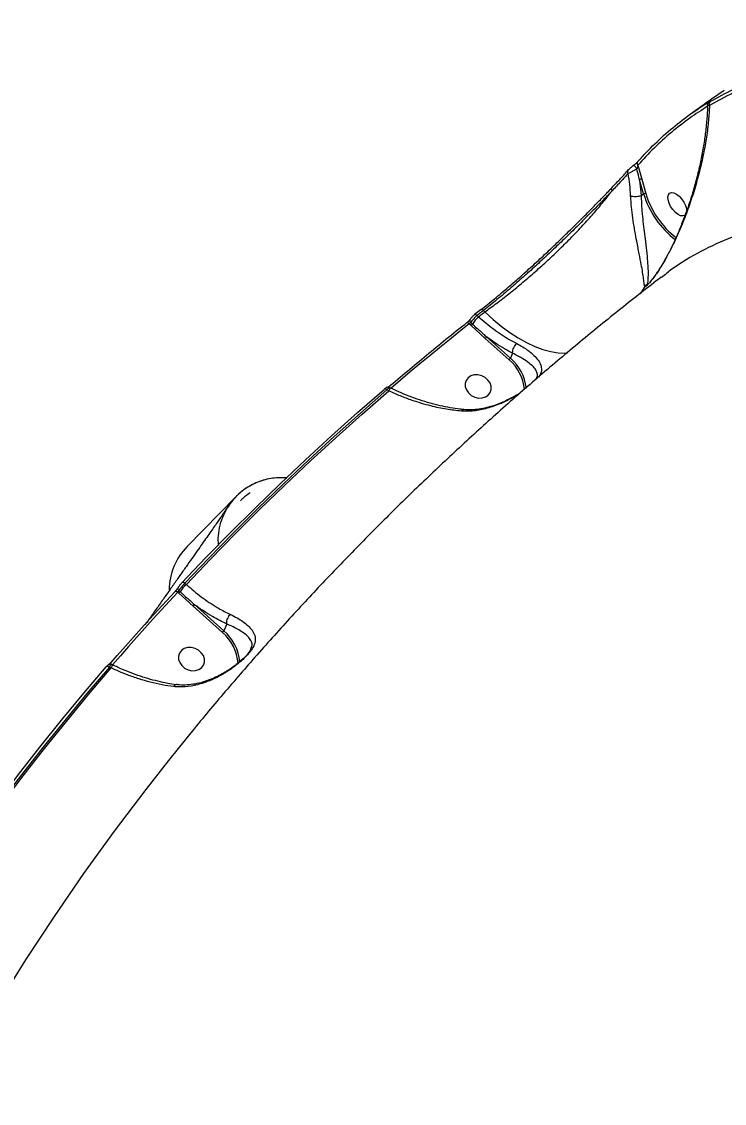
# Model space of a CAD drawing. Header units: millimetres. Extents: x -7245 to 6306, y -6696 to 5973.
# Drawn here: x 947.1 to 1181.7, y -1388.2 to -1027 of the extents above; entities that cross this region are included whole.
import ezdxf

# ---------------------------------------------------------------- set-up
doc = ezdxf.new("R2010")
doc.units = ezdxf.units.MM
for name, color, linetype in [('DIKOM_ОБЪЕКТ', 7, 'Continuous'), ('DIKOM_РАЗМЕР_ЗОНА', 7, 'Continuous'), ('DIKOM_РАЗМЕР_ОБЪЕКТА', 7, 'Continuous')]:
    doc.layers.add(name, color=color, linetype=linetype)
doc.styles.add('style1', font='arial.ttf', dxfattribs={"width": 0.8})
doc.dimstyles.new('1-50', dxfattribs={"dimtxt": 300, "dimasz": 200, "dimexe": 100, "dimexo": 0, "dimgap": 100, "dimtad": 1, "dimtxsty": 'style1', "dimcen": 200, "dimclrd": 7, "dimclre": 7, "dimclrt": 7, "dimadec": 1, "dimazin": 2, "dimtfac": 1, "dimtmove": 0, "dimatfit": 2, "dimfxl": 0, "dimlwd": 25, "dimlwe": 18, "dimarcsym": 0})

# ---------------------------------------------------------------- blocks, each defined once
blk = doc.blocks.new('*D10')
at = {"layer": 'Defpoints', "color": 0, "transparency": 16777216}
for p in [(-4365.71, 2792.53), (4306.16, 475.6), (4306.16, -5965.27)]:
    blk.add_point(p, dxfattribs=at)
at = {"layer": 'DIKOM_РАЗМЕР_ОБЪЕКТА', "color": 7, "lineweight": 18, "transparency": 16777216}
for p, q in [((-4365.71, 2792.53), (-4365.71, -6065.27)), ((4306.16, 475.6), (4306.16, -6065.27))]:
    blk.add_line(p, q, dxfattribs=at)
at = {"layer": 'DIKOM_РАЗМЕР_ОБЪЕКТА', "color": 7, "lineweight": 25, "transparency": 16777216}
blk.add_line((-4165.71, -5965.27), (4106.16, -5965.27), dxfattribs=at)
at = {"layer": 'DIKOM_РАЗМЕР_ОБЪЕКТА', "color": 7, "transparency": 16777216}
for points in [[(-4165.71, -5931.93), (-4165.71, -5998.6), (-4365.71, -5965.27)], [(4106.16, -5931.93), (4106.16, -5998.6), (4306.16, -5965.27)]]:
    blk.add_solid(points, dxfattribs=at)
at = {"layer": 'DIKOM_РАЗМЕР_ОБЪЕКТА', "color": 7, "transparency": 16777216, "insert": (-85.78, -5712.1), "char_height": 300, "attachment_point": 5, "style": 'style1'}
blk.add_mtext('8650', dxfattribs=at)
blk = doc.blocks.new('*D11')
at = {"layer": 'Defpoints', "color": 0, "transparency": 16777216}
for p in [(-3472.32, 4472.83), (-6199.73, -2928.86), (1850.21, -2928.86)]:
    blk.add_point(p, dxfattribs=at)
at = {"layer": 'DIKOM_РАЗМЕР_ОБЪЕКТА', "color": 7, "lineweight": 18, "transparency": 16777216}
for p, q in [((-3472.32, 4472.83), (-6299.73, 4472.83)), ((1850.21, -2928.86), (-6299.73, -2928.86))]:
    blk.add_line(p, q, dxfattribs=at)
at = {"layer": 'DIKOM_РАЗМЕР_ОБЪЕКТА', "color": 7, "lineweight": 25, "transparency": 16777216}
blk.add_line((-6199.73, 4272.83), (-6199.73, -2728.86), dxfattribs=at)
at = {"layer": 'DIKOM_РАЗМЕР_ОБЪЕКТА', "color": 7, "transparency": 16777216}
for points in [[(-6233.06, 4272.83), (-6166.39, 4272.83), (-6199.73, 4472.83)], [(-6233.06, -2728.86), (-6166.39, -2728.86), (-6199.73, -2928.86)]]:
    blk.add_solid(points, dxfattribs=at)
at = {"layer": 'DIKOM_РАЗМЕР_ОБЪЕКТА', "color": 7, "transparency": 16777216, "insert": (-6452.9, 984.54), "char_height": 300, "attachment_point": 5, "rotation": 90, "style": 'style1'}
blk.add_mtext('7400', dxfattribs=at)
blk = doc.blocks.new('*D12')
at = {"layer": 'Defpoints', "color": 0, "transparency": 16777216}
for p in [(-5865.71, 123.34), (6306.18, -91.92), (6306.18, -6596.14)]:
    blk.add_point(p, dxfattribs=at)
at = {"layer": 'DIKOM_РАЗМЕР_ЗОНА', "color": 7, "lineweight": 18, "transparency": 16777216}
for p, q in [((-5865.71, 123.34), (-5865.71, -6696.14)), ((6306.18, -91.92), (6306.18, -6696.14))]:
    blk.add_line(p, q, dxfattribs=at)
at = {"layer": 'DIKOM_РАЗМЕР_ЗОНА', "color": 7, "lineweight": 25, "transparency": 16777216}
blk.add_line((-5665.71, -6596.14), (6106.18, -6596.14), dxfattribs=at)
at = {"layer": 'DIKOM_РАЗМЕР_ЗОНА', "color": 7, "transparency": 16777216}
for points in [[(-5665.71, -6562.81), (-5665.71, -6629.48), (-5865.71, -6596.14)], [(6106.18, -6562.81), (6106.18, -6629.48), (6306.18, -6596.14)]]:
    blk.add_solid(points, dxfattribs=at)
at = {"layer": 'DIKOM_РАЗМЕР_ЗОНА', "color": 7, "transparency": 16777216, "insert": (-71.19, -6342.97), "char_height": 300, "attachment_point": 5, "style": 'style1'}
blk.add_mtext('12150', dxfattribs=at)
blk = doc.blocks.new('*D13')
at = {"layer": 'Defpoints', "color": 0, "transparency": 16777216}
for p in [(-4231.86, 5972.83), (-6795, -4928.88), (1792.4, -4928.88)]:
    blk.add_point(p, dxfattribs=at)
at = {"layer": 'DIKOM_РАЗМЕР_ЗОНА', "color": 7, "lineweight": 18, "transparency": 16777216}
for p, q in [((-4231.86, 5972.83), (-6895, 5972.83)), ((1792.4, -4928.88), (-6895, -4928.88))]:
    blk.add_line(p, q, dxfattribs=at)
at = {"layer": 'DIKOM_РАЗМЕР_ЗОНА', "color": 7, "lineweight": 25, "transparency": 16777216}
blk.add_line((-6795, 5772.83), (-6795, -4728.88), dxfattribs=at)
at = {"layer": 'DIKOM_РАЗМЕР_ЗОНА', "color": 7, "transparency": 16777216}
for points in [[(-6828.33, 5772.83), (-6761.67, 5772.83), (-6795, 5972.83)], [(-6828.33, -4728.88), (-6761.67, -4728.88), (-6795, -4928.88)]]:
    blk.add_solid(points, dxfattribs=at)
at = {"layer": 'DIKOM_РАЗМЕР_ЗОНА', "color": 7, "transparency": 16777216, "insert": (-7048.17, 972.94), "char_height": 300, "attachment_point": 5, "rotation": 90, "style": 'style1'}
blk.add_mtext('10900', dxfattribs=at)

msp = doc.modelspace()

# ---------------------------------------------------------------- linework, layer by layer
at = {"layer": 'DIKOM_ОБЪЕКТ', "color": 7, "linetype": 'Continuous', "lineweight": 15}
for p, q in [((1152.768, -1074.945), (1154.112, -1079.647)), ((1153.426, -1079.778), (1153.928, -1085.095)), ((1154.761, -1084.522), (1153.426, -1079.778)), ((1154.112, -1079.647), (1155.447, -1084.391)), ((1153.928, -1085.095), (1153.924, -1085.096)), ((1153.928, -1085.095), (1154.761, -1084.522)), ((1156.002, -1114.68), (1156.199, -1114.696)), ((1100.458, -1123.143), (1098.299, -1124.843)), ((1099.154, -1125.124), (1099.637, -1125.557)), ((1101.748, -1123.896), (1101.312, -1123.426)), ((1097.155, -1128.482), (1096.503, -1127.898)), ((1096.999, -1127.484), (1097.568, -1127.994)), ((1101.887, -1132.769), (1097.155, -1128.482)), ((1109.821, -1139.877), (1101.887, -1132.769)), ((1102.325, -1132.236), (1110.259, -1139.343)), ((1111.014, -1137.734), (1110.259, -1139.343)), ((1069.645, -1150.287), (1069.016, -1149.981)), ((1070.15, -1149.299), (1069.887, -1149.17)), ((1018.614, -1185.62), (1002.328, -1202.255)), ((999.568, -1216.997), (999.999, -1217.383)), ((1001.583, -1214.512), (1002.068, -1214.945)), ((999.585, -1217.87), (999.212, -1217.536)), ((1004.328, -1222.167), (999.585, -1217.87)), ((1014.104, -1230.924), (1004.328, -1222.167)), ((1004.766, -1221.634), (1014.542, -1230.391)), ((1015.582, -1228.173), (1014.542, -1230.391)), ((1023.501, -1236.549), (1023.601, -1236.32)), ((976.975, -1242.821), (976.369, -1242.525)), ((977.48, -1241.832), (977.088, -1241.641)), ((977.48, -1241.832), (977.479, -1241.832))]:
    msp.add_line(p, q, dxfattribs=at)
at = {"layer": 'DIKOM_ОБЪЕКТ', "color": 7, "linetype": 'Continuous', "lineweight": 15, "flags": 128}
for points in [[(1152.45, -1076.152), (1152.33, -1075.924), (1152.176, -1075.69), (1151.999, -1075.471), (1151.813, -1075.283), (1151.634, -1075.142), (1151.477, -1075.059), (1151.353, -1075.04), (1151.273, -1075.088)], [(1144.248, -1083.449), (1144.144, -1083.297), (1144.067, -1083.139), (1144.017, -1082.981), (1143.998, -1082.828), (1144.009, -1082.687), (1144.051, -1082.561), (1144.122, -1082.456), (1144.218, -1082.376)], [(1163.006, -1084.783), (1163.425, -1084.274), (1164.051, -1084.066), (1164.833, -1084.175), (1165.707, -1084.593), (1166.603, -1085.285), (1167.447, -1086.196), (1168.173, -1087.252), (1168.72, -1088.367), (1169.045, -1089.45), (1169.121, -1090.416), (1168.942, -1091.183), (1168.522, -1091.692), (1167.896, -1091.9), (1167.115, -1091.791), (1166.24, -1091.374), (1165.345, -1090.681), (1164.5, -1089.77), (1163.775, -1088.715), (1163.227, -1087.6), (1162.903, -1086.516), (1162.827, -1085.551), (1163.006, -1084.783)], [(1153.745, -1117.843), (1154.377, -1116.852), (1155.153, -1115.506)], [(1101.312, -1123.426), (1101.175, -1123.305), (1101.034, -1123.208), (1100.895, -1123.136), (1100.762, -1123.094), (1100.641, -1123.082), (1100.536, -1123.1), (1100.458, -1123.143)], [(1096.756, -1126.463), (1096.789, -1126.417), (1096.899, -1126.314)], [(1098.299, -1124.843), (1098.291, -1124.849), (1098.228, -1124.927)], [(1099.154, -1125.124), (1099.017, -1125.004), (1098.876, -1124.906), (1098.736, -1124.835), (1098.603, -1124.793), (1098.482, -1124.781), (1098.377, -1124.8), (1098.299, -1124.843)], [(1101.312, -1123.426), (1101.042, -1123.638), (1100.772, -1123.85), (1100.502, -1124.062), (1100.232, -1124.274), (1099.963, -1124.487), (1099.693, -1124.699), (1099.424, -1124.911), (1099.154, -1125.124)], [(1099.637, -1125.557), (1099.901, -1125.349), (1100.164, -1125.141), (1100.428, -1124.933), (1100.692, -1124.726), (1100.956, -1124.518), (1101.219, -1124.311), (1101.484, -1124.103), (1101.748, -1123.896)], [(1101.748, -1123.896), (1104.456, -1126.408), (1107.226, -1128.713), (1110.033, -1130.791), (1112.849, -1132.622), (1115.651, -1134.19), (1118.412, -1135.48), (1121.107, -1136.481), (1123.711, -1137.184), (1126.202, -1137.582), (1128.555, -1137.672), (1129.372, -1137.628)], [(1096.503, -1127.898), (1093.186, -1130.544), (1089.883, -1133.205), (1086.594, -1135.878), (1083.32, -1138.566), (1080.061, -1141.266), (1076.815, -1143.981), (1073.584, -1146.709), (1070.368, -1149.45)], [(1096.503, -1127.898), (1096.365, -1127.778), (1096.223, -1127.68), (1096.083, -1127.609), (1095.949, -1127.567), (1095.827, -1127.556), (1095.722, -1127.576), (1095.645, -1127.618)], [(1101.815, -1145.841), (1100.674, -1145.259), (1099.439, -1144.966), (1098.21, -1144.986), (1097.087, -1145.316), (1096.16, -1145.931), (1095.505, -1146.78), (1095.175, -1147.795), (1095.196, -1148.893), (1095.567, -1149.985), (1096.257, -1150.984), (1097.211, -1151.807), (1098.352, -1152.389), (1099.587, -1152.682), (1100.816, -1152.662), (1101.939, -1152.331), (1102.866, -1151.717), (1103.521, -1150.868), (1103.851, -1149.853), (1103.83, -1148.755), (1103.459, -1147.663), (1102.769, -1146.664), (1101.815, -1145.841)], [(1000.576, -1214.389), (1008.595, -1205.971), (1016.735, -1197.65), (1024.996, -1189.426), (1033.376, -1181.301), (1041.873, -1173.275), (1050.489, -1165.35), (1059.219, -1157.525), (1068.065, -1149.804)], [(1069.016, -1149.981), (1060.178, -1157.696), (1051.454, -1165.514), (1042.846, -1173.432), (1034.355, -1181.452), (1025.983, -1189.571), (1017.729, -1197.787), (1009.596, -1206.102), (1001.583, -1214.512)], [(1002.068, -1214.945), (1010.096, -1206.518), (1018.246, -1198.187), (1026.517, -1189.953), (1034.908, -1181.818), (1043.417, -1173.783), (1052.044, -1165.849), (1060.787, -1158.017), (1069.645, -1150.287)], [(1069.016, -1149.981), (1068.874, -1149.864), (1068.728, -1149.77), (1068.585, -1149.703), (1068.448, -1149.664), (1068.324, -1149.655), (1068.216, -1149.676), (1068.147, -1149.711)], [(999.212, -1217.536), (999.058, -1217.429), (998.901, -1217.345), (998.747, -1217.287), (998.601, -1217.257), (998.47, -1217.254), (998.356, -1217.281), (998.266, -1217.336), (998.201, -1217.416)], [(1001.583, -1214.512), (1001.431, -1214.406), (1001.275, -1214.322), (1001.122, -1214.263), (1000.977, -1214.232), (1000.845, -1214.229), (1000.732, -1214.255), (1000.641, -1214.309), (1000.576, -1214.389)], [(976.327, -1241.718), (979.007, -1238.64), (981.703, -1235.573), (984.414, -1232.518), (987.141, -1229.475), (989.883, -1226.442), (992.641, -1223.422), (995.413, -1220.413), (998.201, -1217.416)], [(999.212, -1217.536), (996.426, -1220.53), (993.655, -1223.536), (990.9, -1226.554), (988.16, -1229.584), (985.436, -1232.625), (982.727, -1235.677), (980.033, -1238.742), (977.355, -1241.817)], [(1006.097, -1236.889), (1004.956, -1236.307), (1003.722, -1236.015), (1002.493, -1236.034), (1001.37, -1236.364), (1000.443, -1236.979), (999.788, -1237.828), (999.457, -1238.843), (999.478, -1239.941), (999.849, -1241.033), (1000.54, -1242.032), (1001.494, -1242.855), (1002.635, -1243.437), (1003.87, -1243.73), (1005.098, -1243.71), (1006.222, -1243.38), (1007.148, -1242.765), (1007.803, -1241.916), (1008.134, -1240.901), (1008.113, -1239.803), (1007.742, -1238.711), (1007.051, -1237.713), (1006.097, -1236.889)], [(918.768, -1315.754), (925.379, -1306.285), (932.123, -1296.9), (939, -1287.601), (946.009, -1278.388), (953.148, -1269.263), (960.417, -1260.226), (967.815, -1251.28), (975.341, -1242.425)], [(976.369, -1242.525), (968.849, -1251.373), (961.458, -1260.312), (954.194, -1269.341), (947.061, -1278.459), (940.058, -1287.664), (933.187, -1296.956), (926.448, -1306.333), (919.842, -1315.793)], [(976.369, -1242.525), (976.212, -1242.423), (976.052, -1242.344), (975.895, -1242.289), (975.747, -1242.261), (975.613, -1242.261), (975.498, -1242.289), (975.406, -1242.345), (975.341, -1242.425)], [(977.355, -1241.817), (977.198, -1241.715), (977.038, -1241.634), (976.881, -1241.579), (976.733, -1241.552), (976.599, -1241.552), (976.483, -1241.581), (976.392, -1241.637), (976.366, -1241.662)], [(920.336, -1316.235), (926.953, -1306.755), (933.705, -1297.359), (940.589, -1288.048), (947.606, -1278.824), (954.754, -1269.689), (962.032, -1260.642), (969.439, -1251.685), (976.975, -1242.821)], [(1004.557, -1263.239), (999.307, -1269.688), (996.1, -1273.694)], [(996.1, -1273.694), (988.487, -1283.41), (977.975, -1297.338), (967.773, -1311.468), (957.886, -1325.796), (948.317, -1340.316), (939.067, -1355.024), (930.141, -1369.917), (921.541, -1384.987), (913.271, -1400.231), (905.331, -1415.645), (897.726, -1431.223), (894.967, -1437.093)]]:
    msp.add_lwpolyline(points, dxfattribs=at)
at = {"layer": 'DIKOM_ОБЪЕКТ', "color": 7, "linetype": 'Continuous', "lineweight": 15}
for centre, radius, start, end in [((1177.181, -1054.272), 0.783, 125.52609, 153.35788), ((1177.544, -1054.445), 0.957, 129.63569, 214.70459), ((1153.413, -1074.355), 0.874, 129.15947, 222.49788), ((1150.175, -1077.181), 0.835, 129.77054, 221.97731), ((1153.916, -1080.487), 0.862, 76.85759, 124.68906), ((1155.251, -1085.228), 0.86, 76.80385, 124.75012), ((1183.777, -1075.737), 30.317, 196.84424, 232.45165), ((1183.759, -1075.754), 29.6, 196.96542, 232.05825), ((1157.283, -1116.847), 2.516, 120.58492, 147.79984), ((1097.472, -1126.832), 0.806, 152.749, 234.07455), ((1106.976, -1133.884), 11.099, 131.38977, 147.95083), ((1095.687, -1126.817), 2.219, 311.3941, 327.95498), ((1100.554, -1131.227), 2.039, 310.85408, 330.33585), ((1108.493, -1138.34), 2.031, 310.83687, 330.40331), ((1099.775, -1151.465), 15.337, 6.27823, 49.079), ((1100.056, -1151.222), 15.66, 6.88731, 49.34199), ((1087.095, -1158.578), 19.319, 151.29339, 154.58582), ((1069.496, -1150.339), 1.245, 45.54848, 75.39496), ((1033.616, -1200.308), 20.995, 85.17877, 147.66071), ((1017.328, -1216.941), 20.993, 135.60604, 179.51412), ((1000.005, -1216.362), 0.771, 143.29099, 235.45578), ((1009.414, -1223.278), 11.109, 131.40173, 147.94993), ((998.109, -1216.198), 2.231, 311.43667, 327.91242), ((1003, -1220.631), 2.031, 310.85145, 330.41934), ((1012.779, -1229.39), 2.027, 310.79797, 330.39197), ((1004.383, -1242.326), 14.983, 3.8162, 49.55103), ((1004.41, -1242.218), 15.573, 5.1108, 49.41346), ((995.191, -1251.495), 20.176, 151.38553, 154.53753)]:
    msp.add_arc(centre, radius, start, end, dxfattribs=at)
for points, knots in [([(1210.715, -1042.125), (1207.679, -1042.826), (1201.607, -1044.227), (1192.948, -1047.163), (1184.601, -1050.661), (1179.372, -1053.547), (1176.758, -1054.99)], [0, 0, 0, 0, 0.2490992, 0.4981961, 0.7490979, 1, 1, 1, 1]), ([(1176.934, -1053.709), (1179.535, -1052.272), (1184.738, -1049.399), (1193.08, -1045.895), (1201.775, -1042.938), (1207.905, -1041.523), (1210.97, -1040.816)], [0, 0, 0, 0, 0.2490988, 0.4981924, 0.7490978, 1, 1, 1, 1]), ([(1181.692, -1049.966), (1179.391, -1051.543), (1175.812, -1053.997), (1172.29, -1056.525), (1171.032, -1057.428)], [0, 0, 0, 0, 0.6427516, 1, 1, 1, 1]), ([(1152.861, -1073.677), (1153.088, -1073.423), (1154.224, -1072.155), (1157.247, -1068.946), (1162.133, -1064.311), (1168.863, -1058.763), (1173.913, -1055.47), (1176.726, -1053.635)], [0, 0, 0, 0, 0.0321672, 0.1608328, 0.4183961, 0.6759569, 1, 1, 1, 1]), ([(1176.101, -1054.701), (1176.081, -1055.583), (1176.03, -1057.837), (1175.704, -1061.653), (1175.151, -1066.14), (1174.368, -1070.831), (1173.374, -1075.658), (1172.166, -1080.529), (1170.771, -1085.337), (1169.215, -1090.02), (1167.565, -1094.403), (1165.904, -1098.404), (1164.254, -1101.979), (1162.901, -1104.699), (1162.041, -1106.219), (1161.791, -1106.661)], [0, 0, 0, 0, 0.05758, 0.1471673, 0.2384449, 0.3314285, 0.4261124, 0.5198292, 0.6099898, 0.6967162, 0.7800231, 0.8511735, 0.9157998, 0.9755287, 1, 1, 1, 1]), ([(1176.811, -1053.68), (1176.746, -1053.727), (1176.582, -1053.847), (1176.474, -1053.933), (1176.337, -1054.068), (1176.218, -1054.227), (1176.114, -1054.44), (1176.099, -1054.613), (1176.092, -1054.697)], [0, 0, 0, 0, 0.1848469, 0.4696237, 0.584127, 0.6963898, 0.8524622, 1, 1, 1, 1]), ([(1176.758, -1054.99), (1176.701, -1054.991), (1176.4, -1054.999), (1176.095, -1054.937), (1176.115, -1054.754), (1176.12, -1054.702)], [0, 0, 0, 0, 0.1438732, 0.7582569, 1, 1, 1, 1]), ([(1176.829, -1053.667), (1176.757, -1053.72), (1176.612, -1053.827), (1176.509, -1053.918), (1176.531, -1053.933), (1176.719, -1053.834), (1176.899, -1053.729), (1176.934, -1053.709)], [0, 0, 0, 0, 0.1455816, 0.2900092, 0.5320597, 0.9098228, 1, 1, 1, 1]), ([(1177.009, -1053.529), (1177.009, -1053.529), (1177.014, -1053.524), (1176.984, -1053.551), (1176.896, -1053.617), (1176.743, -1053.728), (1176.621, -1053.814), (1176.578, -1053.845)], [0, 0, 0, 0, 0.0257749, 0.2145521, 0.4942076, 0.8223261, 1, 1, 1, 1]), ([(1176.726, -1053.635), (1176.764, -1053.612), (1176.951, -1053.497), (1177.144, -1053.392), (1177.161, -1053.408), (1177.051, -1053.503), (1176.903, -1053.612), (1176.829, -1053.667)], [0, 0, 0, 0, 0.0950929, 0.4719676, 0.7157795, 0.8572301, 1, 1, 1, 1]), ([(1177.066, -1053.498), (1176.991, -1053.55), (1176.895, -1053.618), (1176.826, -1053.668), (1176.811, -1053.68)], [0, 0, 0, 0, 0.7732818, 1, 1, 1, 1]), ([(1176.083, -1055.28), (1174.082, -1056.569), (1169.914, -1059.255), (1163.975, -1063.936), (1158.153, -1069.14), (1154.563, -1073.01), (1152.768, -1074.945)], [0, 0, 0, 0, 0.2346909, 0.4888608, 0.7444275, 1, 1, 1, 1]), ([(1176.758, -1054.99), (1176.662, -1056.659), (1176.467, -1060.08), (1175.773, -1065.497), (1174.766, -1071.188), (1173.425, -1077.067), (1171.781, -1082.973), (1169.858, -1088.843), (1167.617, -1094.712), (1165.017, -1100.707), (1162.864, -1104.736), (1161.788, -1106.75)], [0, 0, 0, 0, 0.1079611, 0.2212674, 0.3345717, 0.449786, 0.5649874, 0.6720736, 0.7791313, 0.8896259, 1, 1, 1, 1]), ([(1152.45, -1076.152), (1152.227, -1076.293), (1151.777, -1076.578), (1150.984, -1077.034), (1150.178, -1077.46), (1149.761, -1077.646), (1149.554, -1077.739)], [0, 0, 0, 0, 0.2146594, 0.4348004, 0.7188245, 1, 1, 1, 1]), ([(1149.641, -1076.539), (1149.752, -1076.422), (1149.972, -1076.191), (1150.415, -1075.786), (1150.867, -1075.401), (1151.141, -1075.189), (1151.273, -1075.088)], [0, 0, 0, 0, 0.2974072, 0.5889657, 0.80283, 1, 1, 1, 1]), ([(1151.273, -1075.088), (1151.305, -1075.064), (1151.446, -1074.958), (1151.737, -1074.727), (1152.148, -1074.376), (1152.566, -1073.991), (1152.76, -1073.784), (1152.861, -1073.677)], [0, 0, 0, 0, 0.0490023, 0.2177682, 0.4265726, 0.7021755, 1, 1, 1, 1]), ([(1152.768, -1074.945), (1152.762, -1075.073), (1152.749, -1075.311), (1152.679, -1075.654), (1152.596, -1075.907), (1152.524, -1076.048), (1152.481, -1076.115), (1152.46, -1076.141), (1152.45, -1076.152)], [0, 0, 0, 0, 0.3481393, 0.6490974, 0.8442334, 0.934023, 0.9694656, 1, 1, 1, 1]), ([(1153.426, -1079.778), (1153.352, -1079.494), (1153.037, -1078.282), (1152.704, -1077.076), (1152.45, -1076.152)], [0, 0, 0, 0, 0.234333, 1, 1, 1, 1]), ([(1144.218, -1082.376), (1145.213, -1081.321), (1147.216, -1079.197), (1148.829, -1077.429), (1149.641, -1076.539)], [0, 0, 0, 0, 0.4964795, 1, 1, 1, 1]), ([(1149.554, -1077.739), (1148.771, -1078.597), (1147.194, -1080.325), (1145.234, -1082.403), (1144.248, -1083.449)], [0, 0, 0, 0, 0.4964824, 1, 1, 1, 1]), ([(1150.415, -1085.163), (1150.342, -1083.899), (1150.195, -1081.361), (1149.768, -1078.95), (1149.554, -1077.739)], [0, 0, 0, 0, 0.4978594, 1, 1, 1, 1]), ([(1100.387, -1123.227), (1101.894, -1122.027), (1104.906, -1119.627), (1109.448, -1115.796), (1113.841, -1111.956), (1118.042, -1108.172), (1122.222, -1104.302), (1126.334, -1100.397), (1130.33, -1096.516), (1134.167, -1092.712), (1137.787, -1089.054), (1141.186, -1085.56), (1143.209, -1083.436), (1144.218, -1082.376)], [0, 0, 0, 0, 0.1021841, 0.2043645, 0.292492, 0.3808913, 0.4690103, 0.5574023, 0.6460756, 0.7344658, 0.8228788, 0.9115788, 1, 1, 1, 1]), ([(1144.248, -1083.449), (1143.257, -1084.484), (1141.271, -1086.557), (1137.938, -1089.969), (1134.389, -1093.545), (1130.628, -1097.264), (1126.713, -1101.061), (1122.686, -1104.882), (1118.592, -1108.671), (1114.479, -1112.377), (1110.178, -1116.139), (1105.733, -1119.896), (1102.786, -1122.249), (1101.312, -1123.426)], [0, 0, 0, 0, 0.0883722, 0.1770268, 0.2653914, 0.3537634, 0.4424253, 0.5307982, 0.618943, 0.7073679, 0.7955207, 0.8977588, 1, 1, 1, 1]), ([(1101.748, -1123.896), (1103.059, -1122.952), (1105.682, -1121.064), (1109.779, -1117.886), (1113.944, -1114.488), (1118.134, -1110.891), (1122.295, -1107.147), (1126.369, -1103.294), (1130.309, -1099.388), (1134.061, -1095.478), (1137.568, -1091.616), (1140.788, -1087.854), (1142.952, -1085.154), (1144.039, -1083.724), (1144.248, -1083.449)], [0, 0, 0, 0, 0.087441, 0.1748863, 0.263311, 0.3520193, 0.4404471, 0.5297494, 0.6193379, 0.7086431, 0.7985536, 0.8887496, 0.9786607, 1, 1, 1, 1]), ([(1150.415, -1085.163), (1150.445, -1085.173), (1150.564, -1085.212), (1150.913, -1085.299), (1151.545, -1085.381), (1152.39, -1085.38), (1153.236, -1085.29), (1153.695, -1085.161), (1153.924, -1085.096)], [0, 0, 0, 0, 0.0342567, 0.1364683, 0.3524058, 0.5682603, 0.784128, 1, 1, 1, 1]), ([(1155.153, -1115.506), (1155.082, -1115.255), (1154.939, -1114.754), (1154.783, -1112.979), (1154.444, -1110.792), (1153.964, -1108.035), (1153.286, -1104.587), (1152.535, -1100.779), (1151.84, -1097.022), (1151.254, -1093.482), (1150.77, -1089.859), (1150.508, -1087.064), (1150.433, -1085.538), (1150.415, -1085.163)], [0, 0, 0, 0, 0.107139, 0.2145781, 0.3113488, 0.4080922, 0.5217566, 0.6352961, 0.7192621, 0.8031697, 0.8878198, 0.9724053, 1, 1, 1, 1]), ([(1153.924, -1085.096), (1153.924, -1085.096), (1153.924, -1085.424), (1153.976, -1086.901), (1154.117, -1089.492), (1154.436, -1092.93), (1154.819, -1096.313), (1155.261, -1099.897), (1155.712, -1103.591), (1156.053, -1106.95), (1156.221, -1109.701), (1156.242, -1111.9), (1156.105, -1113.744), (1156.037, -1114.365), (1156.002, -1114.68)], [0, 0, 0, 0, 0.0000129, 0.0265101, 0.107595, 0.1917898, 0.2740855, 0.3586619, 0.4713133, 0.5879839, 0.6854121, 0.7846717, 0.8908753, 1, 1, 1, 1]), ([(1553.824, -1343.433), (1550.485, -1338.124), (1543.801, -1327.501), (1533.26, -1311.861), (1522.378, -1296.485), (1510.989, -1281.231), (1499.109, -1266.142), (1486.749, -1251.268), (1474.106, -1236.852), (1460.786, -1222.473), (1446.776, -1208.227), (1432.086, -1194.213), (1417.204, -1180.912), (1402.2, -1168.386), (1387.145, -1156.695), (1372.103, -1145.896), (1357.1, -1136.021), (1342.161, -1127.066), (1327.316, -1119.037), (1312.635, -1111.973), (1298.186, -1105.908), (1284.03, -1100.874), (1270.196, -1096.898), (1256.701, -1093.962), (1243.571, -1092.063), (1230.869, -1091.208), (1218.655, -1091.403), (1206.755, -1092.683), (1195.241, -1095.127), (1184.154, -1098.751), (1173.793, -1103.595), (1165.967, -1108.164), (1161.875, -1111.499), (1160.723, -1112.438)], [0, 0, 0, 0, 0.0293488, 0.0587331, 0.0881172, 0.117466, 0.1480187, 0.1786107, 0.2092032, 0.2397557, 0.2733782, 0.3071078, 0.3408914, 0.3746745, 0.4084035, 0.4420257, 0.4755368, 0.5091538, 0.5428251, 0.5764963, 0.6101132, 0.6436239, 0.6770547, 0.7105915, 0.744182, 0.7777726, 0.8113089, 0.8447398, 0.8800466, 0.9153846, 0.9506914, 0.9861152, 1, 1, 1, 1]), ([(1161.788, -1106.75), (1160.951, -1108.148), (1159.801, -1110.069), (1158.257, -1112.22), (1157.229, -1113.57), (1156.251, -1114.742), (1155.441, -1115.569), (1155.259, -1115.529), (1155.153, -1115.506)], [0, 0, 0, 0, 0.3030776, 0.4164385, 0.5295272, 0.6687684, 0.808551, 1, 1, 1, 1]), ([(1161.768, -1106.652), (1161.498, -1107.137), (1160.873, -1108.261), (1159.865, -1109.842), (1159.028, -1111.099), (1158.596, -1111.69), (1158.491, -1111.834)], [0, 0, 0, 0, 0.2603688, 0.6046611, 0.903488, 1, 1, 1, 1]), ([(1161.788, -1106.75), (1161.785, -1106.74), (1161.772, -1106.704), (1161.797, -1106.687), (1161.815, -1106.675)], [0, 0, 0, 0, 0.2744673, 1, 1, 1, 1]), ([(1160.631, -1112.32), (1158.435, -1114.014), (1151.597, -1119.289), (1140.291, -1128.344), (1126.772, -1139.534), (1113.484, -1150.952), (1100.425, -1162.586), (1087.601, -1174.434), (1075.013, -1186.492), (1062.666, -1198.758), (1050.561, -1211.226), (1038.705, -1223.896), (1027.089, -1236.756), (1015.755, -1249.83), (1008.254, -1258.666), (1004.6, -1263.188), (1004.565, -1263.232)], [0, 0, 0, 0, 0.0380959, 0.1186282, 0.1990955, 0.2794737, 0.3597641, 0.4399685, 0.52009, 0.6001301, 0.6800912, 0.7599767, 0.839791, 0.9195341, 0.9992108, 1, 1, 1, 1]), ([(1158.491, -1111.834), (1158.302, -1112.098), (1157.838, -1112.745), (1157.217, -1113.539), (1156.629, -1114.248), (1156.295, -1114.62), (1156.119, -1114.775), (1156.148, -1114.753), (1156.154, -1114.75)], [0, 0, 0, 0, 0.1730626, 0.424718, 0.6138491, 0.812415, 0.9661166, 1, 1, 1, 1]), ([(1096.756, -1126.462), (1096.754, -1126.465), (1096.738, -1126.492), (1096.649, -1126.612), (1096.482, -1126.817), (1096.223, -1127.098), (1095.934, -1127.376), (1095.724, -1127.558), (1095.649, -1127.615), (1095.646, -1127.617)], [0, 0, 0, 0, 0.0136781, 0.1516989, 0.3289803, 0.5442338, 0.7795013, 0.9909393, 1, 1, 1, 1]), ([(1096.899, -1126.314), (1096.972, -1126.212), (1097.119, -1126.007), (1097.447, -1125.639), (1097.812, -1125.279), (1098.078, -1125.046), (1098.21, -1124.941), (1098.228, -1124.927)], [0, 0, 0, 0, 0.2408282, 0.4813619, 0.7220273, 0.9628338, 1, 1, 1, 1]), ([(1099.154, -1125.124), (1099.125, -1125.148), (1098.91, -1125.327), (1098.477, -1125.723), (1097.885, -1126.337), (1097.353, -1126.963), (1097.117, -1127.311), (1096.999, -1127.484)], [0, 0, 0, 0, 0.0372331, 0.2780725, 0.5188548, 0.7593584, 1, 1, 1, 1]), ([(1099.637, -1125.557), (1101.291, -1126.953), (1104.647, -1129.786), (1108.997, -1132.642), (1111.597, -1134.032), (1112.444, -1134.484)], [0, 0, 0, 0, 0.3958751, 0.803238, 1, 1, 1, 1]), ([(1095.645, -1127.618), (1093.346, -1129.455), (1086.681, -1134.78), (1077.961, -1141.975), (1071.602, -1147.389), (1069.482, -1149.194)], [0, 0, 0, 0, 0.2597885, 0.7531701, 1, 1, 1, 1]), ([(1096.999, -1127.484), (1096.971, -1127.515), (1096.914, -1127.576), (1096.791, -1127.685), (1096.656, -1127.794), (1096.558, -1127.862), (1096.51, -1127.894), (1096.503, -1127.898)], [0, 0, 0, 0, 0.2401261, 0.4810184, 0.7221274, 0.9628046, 1, 1, 1, 1]), ([(1097.568, -1127.994), (1097.812, -1128.213), (1099.031, -1129.304), (1100.607, -1130.727), (1101.956, -1131.911), (1102.325, -1132.236)], [0, 0, 0, 0, 0.1536754, 0.7682743, 1, 1, 1, 1]), ([(1111.014, -1137.734), (1110.118, -1137.253), (1108.226, -1136.238), (1105.314, -1134.408), (1103.324, -1132.962), (1102.325, -1132.236)], [0, 0, 0, 0, 0.3093684, 0.6532313, 1, 1, 1, 1]), ([(1111.014, -1137.73), (1111.009, -1137.51), (1110.999, -1137.069), (1111.215, -1136.283), (1111.576, -1135.513), (1111.986, -1134.935), (1112.287, -1134.621), (1112.415, -1134.51), (1112.444, -1134.484)], [0, 0, 0, 0, 0.212316, 0.4246111, 0.6370206, 0.8493624, 0.9654281, 1, 1, 1, 1]), ([(1111.014, -1137.73), (1111.014, -1137.731), (1111.014, -1137.732), (1111.014, -1137.734), (1111.014, -1137.734)], [0, 0, 0, 0, 0.7874617, 1, 1, 1, 1]), ([(1118.988, -1146.063), (1119.043, -1145.97), (1119.326, -1145.488), (1119.317, -1144.693), (1118.987, -1143.553), (1118.029, -1142.322), (1116.565, -1141.004), (1114.803, -1139.779), (1112.911, -1138.661), (1111.664, -1138.055), (1111.015, -1137.73), (1111.014, -1137.73)], [0, 0, 0, 0, 0.030069, 0.1556131, 0.315509, 0.4786425, 0.6348307, 0.7948196, 0.8964994, 0.9999493, 1, 1, 1, 1]), ([(1112.444, -1134.484), (1113.113, -1134.85), (1114.45, -1135.58), (1116.411, -1136.918), (1118.221, -1138.44), (1119.653, -1140.12), (1120.51, -1141.73), (1120.703, -1143.227), (1120.469, -1144.498), (1119.925, -1145.333), (1119.696, -1145.683)], [0, 0, 0, 0, 0.0968286, 0.1937035, 0.3412788, 0.4890481, 0.6409424, 0.7928219, 0.9129572, 1, 1, 1, 1]), ([(1119.014, -1146.081), (1118.999, -1146.124), (1118.968, -1146.212), (1118.863, -1146.366), (1118.81, -1146.445)], [0, 0, 0, 0, 0.4902947, 1, 1, 1, 1]), ([(1069.882, -1149.183), (1069.854, -1149.165), (1069.738, -1149.09), (1069.5, -1149.059), (1069.219, -1149.074), (1068.956, -1149.155), (1068.663, -1149.309), (1068.396, -1149.496), (1068.176, -1149.689), (1068.114, -1149.744)], [0, 0, 0, 0, 0.0427845, 0.179078, 0.3040836, 0.4313457, 0.5915276, 0.8832377, 1, 1, 1, 1]), ([(1069.876, -1149.194), (1069.849, -1149.19), (1069.786, -1149.18), (1069.482, -1149.455), (1069.171, -1149.806), (1069.016, -1149.981)], [0, 0, 0, 0, 0.2758874, 0.6399112, 1, 1, 1, 1]), ([(1093.889, -1157.057), (1092.235, -1156.877), (1088.898, -1156.513), (1083.381, -1155.322), (1078.229, -1153.782), (1073.532, -1152.034), (1070.944, -1150.871), (1069.645, -1150.287)], [0, 0, 0, 0, 0.2106544, 0.4247492, 0.6762134, 0.8374001, 1, 1, 1, 1]), ([(1094.675, -1156.532), (1094.258, -1156.498), (1092.799, -1156.378), (1090.184, -1155.962), (1086.85, -1155.292), (1083.428, -1154.409), (1079.954, -1153.335), (1076.457, -1152.066), (1073.175, -1150.72), (1071.097, -1149.724), (1070.16, -1149.275)], [0, 0, 0, 0, 0.0539779, 0.1887556, 0.3251001, 0.4629833, 0.6022975, 0.742782, 0.8841021, 1, 1, 1, 1]), ([(1113.27, -1151.212), (1112.878, -1151.46), (1111.593, -1152.274), (1109.289, -1153.513), (1105.926, -1155.047), (1101.993, -1156.351), (1097.771, -1157.156), (1095.104, -1157.088), (1093.889, -1157.057)], [0, 0, 0, 0, 0.0650159, 0.2133287, 0.3619417, 0.5869018, 0.81183, 1, 1, 1, 1]), ([(1113.671, -1150.86), (1113.361, -1151.061), (1112.54, -1151.593), (1111.071, -1152.434), (1109.229, -1153.392), (1107.152, -1154.327), (1104.833, -1155.201), (1102.335, -1155.928), (1099.743, -1156.443), (1097.19, -1156.656), (1095.493, -1156.667), (1094.694, -1156.555), (1094.686, -1156.554)], [0, 0, 0, 0, 0.0523061, 0.1386518, 0.2355567, 0.344191, 0.4635415, 0.5959176, 0.7313708, 0.8662737, 0.9986701, 1, 1, 1, 1]), ([(1094.686, -1156.559), (1094.554, -1156.573), (1094.303, -1156.599), (1094.035, -1156.856), (1093.909, -1157.029), (1093.889, -1157.057)], [0, 0, 0, 0, 0.4810918, 0.9165766, 1, 1, 1, 1]), ([(1035.605, -1179.406), (1035.53, -1179.395), (1034.606, -1179.257), (1032.801, -1179.284), (1030.236, -1179.519), (1027.719, -1180.097), (1025.294, -1180.97), (1023.102, -1182.079), (1021.302, -1183.265), (1019.992, -1184.314), (1019.15, -1185.08), (1018.78, -1185.458), (1018.657, -1185.583)], [0, 0, 0, 0, 0.0120072, 0.1488663, 0.2857178, 0.4225502, 0.5593365, 0.695855, 0.8138828, 0.9034467, 0.9679517, 1, 1, 1, 1]), ([(1023.397, -1184.308), (1022.523, -1184.889), (1021.331, -1185.681), (1020.379, -1186.74), (1020.125, -1187.023)], [0, 0, 0, 0, 0.7328295, 1, 1, 1, 1]), ([(1018.703, -1185.626), (1018.179, -1186.153), (1016.81, -1187.531), (1015.135, -1190.171), (1013.668, -1193.422), (1012.829, -1196.853), (1012.515, -1199.741), (1012.702, -1201.415), (1012.76, -1201.932)], [0, 0, 0, 0, 0.1241084, 0.3241811, 0.5186177, 0.7186868, 0.9131202, 1, 1, 1, 1]), ([(1015.889, -1189.088), (1015.891, -1189.085), (1015.907, -1189.061), (1015.816, -1189.198), (1015.63, -1189.473), (1015.306, -1189.947), (1014.849, -1190.613), (1014.24, -1191.493), (1013.475, -1192.595), (1012.553, -1193.919), (1011.475, -1195.463), (1010.245, -1197.223), (1008.867, -1199.192), (1007.344, -1201.363), (1005.683, -1203.73), (1003.888, -1206.285), (1001.965, -1209.02), (999.919, -1211.927), (997.757, -1214.997), (995.487, -1218.219), (993.113, -1221.587), (990.714, -1224.989), (989.065, -1227.325), (988.273, -1228.446)], [0, 0, 0, 0, 0.0046492, 0.035406, 0.0706643, 0.1101165, 0.1534892, 0.2000763, 0.2490725, 0.2997901, 0.3517142, 0.404495, 0.4578856, 0.5117206, 0.5658832, 0.6202889, 0.6748817, 0.7296128, 0.7844465, 0.8393463, 0.8942917, 0.9492555, 1, 1, 1, 1]), ([(998.201, -1217.416), (998.219, -1217.398), (998.334, -1217.275), (998.566, -1217.008), (998.887, -1216.612), (999.181, -1216.217), (999.318, -1216.006), (999.387, -1215.901)], [0, 0, 0, 0, 0.0426575, 0.2824169, 0.5215742, 0.7607791, 1, 1, 1, 1]), ([(999.568, -1216.997), (999.544, -1217.031), (999.496, -1217.099), (999.404, -1217.237), (999.31, -1217.38), (999.246, -1217.48), (999.216, -1217.528), (999.212, -1217.536)], [0, 0, 0, 0, 0.2373066, 0.47446, 0.7142257, 0.9568213, 1, 1, 1, 1]), ([(999.387, -1215.901), (999.456, -1215.795), (999.593, -1215.585), (999.889, -1215.191), (1000.211, -1214.795), (1000.444, -1214.53), (1000.559, -1214.407), (1000.576, -1214.389)], [0, 0, 0, 0, 0.2393398, 0.478606, 0.7178865, 0.9577257, 1, 1, 1, 1]), ([(1001.583, -1214.512), (1001.553, -1214.542), (1001.354, -1214.739), (1000.953, -1215.17), (1000.405, -1215.817), (999.907, -1216.467), (999.681, -1216.82), (999.568, -1216.997)], [0, 0, 0, 0, 0.0422239, 0.2819364, 0.5212405, 0.7605821, 1, 1, 1, 1]), ([(1002.068, -1214.945), (1003.717, -1216.36), (1007.065, -1219.23), (1011.834, -1222.383), (1015.09, -1224.147), (1016.574, -1224.844), (1016.797, -1224.948)], [0, 0, 0, 0, 0.3434982, 0.6969471, 0.9545239, 1, 1, 1, 1]), ([(999.999, -1217.383), (1000.242, -1217.601), (1001.461, -1218.693), (1003.04, -1220.119), (1004.393, -1221.306), (1004.766, -1221.634)], [0, 0, 0, 0, 0.1533361, 0.7666057, 1, 1, 1, 1]), ([(1015.582, -1228.173), (1013.99, -1227.386), (1011.401, -1226.104), (1007.771, -1223.818), (1005.771, -1222.364), (1004.766, -1221.634)], [0, 0, 0, 0, 0.4426896, 0.7201651, 1, 1, 1, 1]), ([(1016.797, -1224.948), (1016.999, -1225.044), (1017.995, -1225.518), (1019.604, -1226.412), (1021.524, -1227.716), (1023.124, -1229.112), (1024.414, -1230.719), (1025.162, -1232.45), (1025.094, -1234.345), (1024.304, -1236.091), (1023.253, -1237.551), (1022.235, -1238.725), (1021.006, -1239.945), (1019.475, -1241.295), (1017.638, -1242.722), (1015.032, -1244.491), (1011.779, -1246.302), (1007.829, -1247.929), (1003.73, -1248.967), (1000.341, -1249.269), (998.402, -1249.1), (997.818, -1249.05)], [0, 0, 0, 0, 0.0134538, 0.0663233, 0.1192315, 0.1832711, 0.2473468, 0.3264794, 0.4053634, 0.4678595, 0.4990952, 0.5302989, 0.5614386, 0.5926225, 0.6345107, 0.6764868, 0.7480836, 0.8197603, 0.8939589, 0.9680635, 1, 1, 1, 1]), ([(1015.582, -1228.169), (1015.563, -1227.942), (1015.526, -1227.488), (1015.706, -1226.684), (1016.039, -1225.901), (1016.409, -1225.356), (1016.673, -1225.066), (1016.768, -1224.976), (1016.797, -1224.948)], [0, 0, 0, 0, 0.2205295, 0.4410303, 0.6615164, 0.8820318, 0.9636597, 1, 1, 1, 1]), ([(1015.582, -1228.169), (1015.582, -1228.17), (1015.582, -1228.172), (1015.582, -1228.173), (1015.582, -1228.173)], [0, 0, 0, 0, 0.7118248, 1, 1, 1, 1]), ([(1023.601, -1236.32), (1023.711, -1236.088), (1024.152, -1235.166), (1023.877, -1234.029), (1023.075, -1232.692), (1021.718, -1231.475), (1020.133, -1230.398), (1018.266, -1229.352), (1016.722, -1228.669), (1015.775, -1228.233), (1015.583, -1228.169), (1015.582, -1228.169)], [0, 0, 0, 0, 0.0596933, 0.2373233, 0.4218744, 0.5705835, 0.7218236, 0.8443137, 0.9689883, 0.999923, 1, 1, 1, 1]), ([(1023.662, -1236.34), (1023.595, -1236.494), (1023.457, -1236.816), (1023.035, -1237.482), (1022.418, -1238.28), (1021.598, -1239.177), (1020.579, -1240.155), (1019.378, -1241.189), (1017.957, -1242.294), (1016.319, -1243.438), (1014.463, -1244.58), (1012.352, -1245.702), (1010.011, -1246.738), (1007.483, -1247.603), (1004.903, -1248.226), (1002.33, -1248.514), (1000.243, -1248.551), (999.061, -1248.373), (998.681, -1248.315)], [0, 0, 0, 0, 0.0422714, 0.0877402, 0.1312861, 0.1778647, 0.2228492, 0.2724985, 0.3276903, 0.3889115, 0.4556883, 0.5288336, 0.6125359, 0.6990777, 0.7879963, 0.8745393, 0.9596591, 1, 1, 1, 1]), ([(977.08, -1241.656), (977.044, -1241.633), (976.92, -1241.554), (976.678, -1241.53), (976.413, -1241.554), (976.197, -1241.632), (976.025, -1241.733), (975.847, -1241.872), (975.659, -1242.052), (975.464, -1242.28), (975.366, -1242.394)], [0, 0, 0, 0, 0.0522756, 0.1798807, 0.2884966, 0.3858299, 0.4770749, 0.5830299, 0.7912249, 1, 1, 1, 1]), ([(977.08, -1241.656), (977.058, -1241.662), (977.011, -1241.675), (976.758, -1241.982), (976.498, -1242.344), (976.369, -1242.525)], [0, 0, 0, 0, 0.300484, 0.6509599, 1, 1, 1, 1]), ([(998.677, -1248.396), (997.735, -1248.26), (995.735, -1247.972), (992.576, -1247.29), (989.243, -1246.404), (985.862, -1245.321), (982.473, -1244.045), (979.671, -1242.866), (978.035, -1242.057), (977.499, -1241.792)], [0, 0, 0, 0, 0.1371618, 0.291517, 0.4475161, 0.6049279, 0.7633827, 0.922458, 1, 1, 1, 1]), ([(997.818, -1249.05), (996.542, -1248.87), (993.979, -1248.508), (990.083, -1247.623), (986.202, -1246.507), (981.815, -1244.988), (978.769, -1243.624), (976.975, -1242.821)], [0, 0, 0, 0, 0.1872876, 0.3765486, 0.5570101, 0.7391981, 1, 1, 1, 1]), ([(998.669, -1248.409), (998.544, -1248.424), (998.294, -1248.453), (998.023, -1248.739), (997.872, -1248.961), (997.836, -1249.019), (997.818, -1249.05)], [0, 0, 0, 0, 0.4315013, 0.8630683, 0.9274543, 1, 1, 1, 1])]:
    msp.add_open_spline(points, degree=3, knots=knots, dxfattribs=at)

# ---------------------------------------------------------------- dimensions: what is measured, and where the dimension line sits
at = {"layer": 'DIKOM_РАЗМЕР_ЗОНА'}
dim = msp.add_linear_dim(base=(-6795.001, -4928.879), p1=(-4231.865, 5972.834), p2=(1792.398, -4928.879), angle=90, text='10900', dimstyle='1-50', dxfattribs=at)
dim.commit()
dim.dimension.update_dxf_attribs({"geometry": '*D13', "text_midpoint": (-6795.001, 972.936), "dimtype": 160})
dim = msp.add_linear_dim(base=(6306.184, -6596.144), p1=(-5865.714, 123.344), p2=(6306.184, -91.922), text='12150', dimstyle='1-50', dxfattribs=at)
dim.commit()
dim.dimension.update_dxf_attribs({"geometry": '*D12', "text_midpoint": (-71.192, -6596.144), "dimtype": 160})
at = {"layer": 'DIKOM_РАЗМЕР_ОБЪЕКТА'}
dim = msp.add_linear_dim(base=(-6199.728, -2928.864), p1=(-3472.315, 4472.834), p2=(1850.213, -2928.864), angle=90, text='7400', dimstyle='1-50', dxfattribs=at)
dim.commit()
dim.dimension.update_dxf_attribs({"geometry": '*D11', "text_midpoint": (-6199.728, 984.539), "dimtype": 160})
dim = msp.add_linear_dim(base=(4306.158, -5965.268), p1=(-4365.714, 2792.532), p2=(4306.158, 475.605), text='8650', dimstyle='1-50', dxfattribs=at)
dim.commit()
dim.dimension.update_dxf_attribs({"geometry": '*D10', "text_midpoint": (-85.784, -5965.268), "dimtype": 160})

doc.saveas('drawing.dxf')
